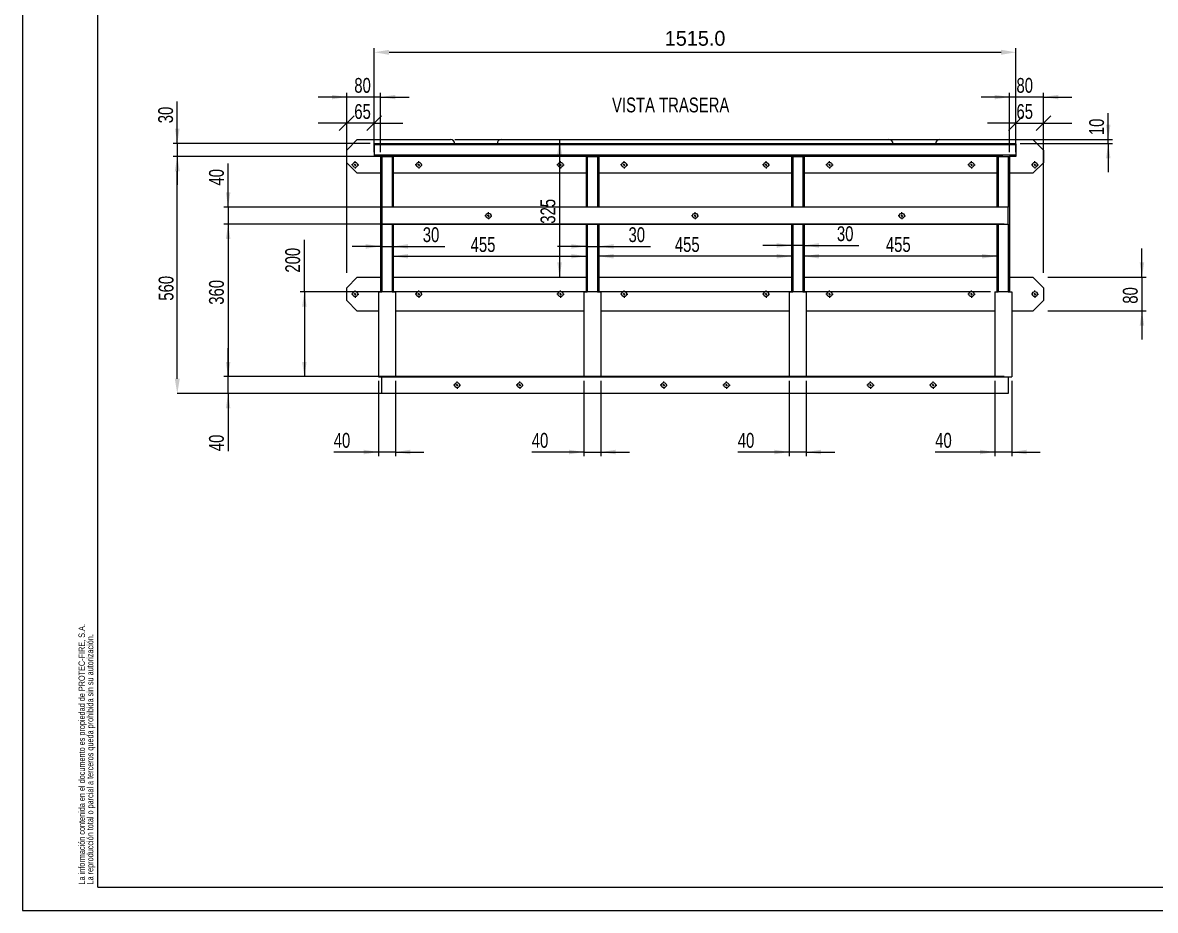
# Model space of a CAD drawing. Extents: x 0 to 5132, y -1284 to 1139.
# Drawn here: x 0 to 267.4, y 0 to 209.5 of the extents above; entities that cross this region are included whole.
import ezdxf

# ---------------------------------------------------------------- set-up
doc = ezdxf.new("R2010")
doc.units = 0
doc.header["$PDSIZE"] = -1
doc.layers.get('0').update_dxf_attribs({"linetype": 'CONTINUOUS'})
doc.layers.get('Defpoints').update_dxf_attribs({"linetype": 'CONTINUOUS'})
doc.layers.add('FORMATO', color=7, linetype='CONTINUOUS')
doc.styles.add('SLDTEXTSTYLE0', font='TXT', dxfattribs={"width": 0.75})
doc.dimstyles.new('ISO-25', dxfattribs={"dimtxt": 2.5, "dimasz": 2.5, "dimexe": 1.25, "dimexo": 0.625, "dimtad": 1, "dimdsep": 46, "dimtxsty": 'Standard', "dimcen": 2.5, "dimadec": 0, "dimazin": 0, "dimtfac": 1, "dimtmove": 0, "dimatfit": 3, "dimfxl": 1, "dimarcsym": 0})
doc.dimstyles.new('SLDDIMSTYLE0', dxfattribs={"dimtxt": 3.5, "dimasz": 3.5, "dimexe": 0, "dimexo": 0.0625, "dimgap": 0.875, "dimtad": 1, "dimdec": 1, "dimlfac": 10, "dimrnd": 1e-09, "dimzin": 12, "dimdsep": 46, "dimtxsty": 'SLDTEXTSTYLE0', "dimsah": 1, "dimcen": 0.09, "dimadec": 0, "dimazin": 0, "dimtfac": 1, "dimtdec": 1, "dimtofl": 0, "dimtmove": 0, "dimatfit": 3, "dimfxl": 1, "dimtolj": 1, "dimtzin": 12, "dimarcsym": 0})
doc.dimstyles.new('SLDDIMSTYLE1', dxfattribs={"dimtxt": 3.5, "dimasz": 3.5, "dimexe": 0, "dimexo": 0.0625, "dimgap": 0.875, "dimtad": 1, "dimdec": 1, "dimlfac": 10, "dimrnd": 1e-09, "dimzin": 12, "dimdsep": 46, "dimtxsty": 'SLDTEXTSTYLE0', "dimsah": 1, "dimcen": 0.09, "dimadec": 0, "dimazin": 0, "dimtfac": 1, "dimtdec": 1, "dimtmove": 0, "dimatfit": 0, "dimfxl": 1, "dimtolj": 1, "dimtzin": 12, "dimarcsym": 0})
doc.dimstyles.new('SLDDIMSTYLE3', dxfattribs={"dimtxt": 3.5, "dimasz": 3.5, "dimexe": 0, "dimexo": 0.0625, "dimgap": 0.875, "dimtad": 1, "dimdec": 1, "dimlfac": 10, "dimrnd": 1e-09, "dimzin": 12, "dimdsep": 46, "dimtxsty": 'SLDTEXTSTYLE0', "dimblk1": 'OBLIQUE', "dimblk2": 'OBLIQUE', "dimsah": 1, "dimcen": 0.09, "dimadec": 0, "dimazin": 0, "dimtfac": 1, "dimtdec": 1, "dimtmove": 0, "dimatfit": 0, "dimldrblk": 'OBLIQUE', "dimfxl": 1, "dimtolj": 1, "dimtzin": 12, "dimarcsym": 0})

# ---------------------------------------------------------------- blocks, each defined once
blk = doc.blocks.new('SW_NOTE_0_4')
at = {"layer": 'FORMATO', "color": 0, "char_height": 1.5, "attachment_point": 1, "rotation": 90, "style": 'SLDTEXTSTYLE0'}
for s, insert in [('La información contenida en el documento es propiedad de PROTEC-FIRE, S.A.', (-1.93, 0)), ('La reproducción total o parcial a terceros queda prohibida sin su autorización.', (0.07, 0))]:
    blk.add_mtext(s, dxfattribs=dict(at, insert=insert))
blk = doc.blocks.new('_D_23')
at = {"layer": 'Defpoints', "color": 0, "transparency": 16777216}
for p in [(36.51, 177.97), (231.51, 177.97), (84.81, 121.97)]:
    blk.add_point(p, dxfattribs=at)
at = {"layer": 'FORMATO', "color": 0, "lineweight": -2, "transparency": 16777216}
for p, q in [((231.44, 177.97), (36.51, 177.97)), ((36.51, 125.47), (36.51, 174.47)), ((84.74, 121.97), (36.51, 121.97))]:
    blk.add_line(p, q, dxfattribs=at)
at = {"layer": 'FORMATO', "color": 0, "transparency": 16777216}
for points in [[(35.92, 174.47), (37.09, 174.47), (36.51, 177.97)], [(35.92, 125.47), (37.09, 125.47), (36.51, 121.97)]]:
    blk.add_solid(points, dxfattribs=at)
at = {"layer": 'FORMATO', "color": 0, "transparency": 16777216, "insert": (33.88, 146.83), "char_height": 3.5, "attachment_point": 5, "rotation": 90, "style": 'SLDTEXTSTYLE0'}
blk.add_mtext('\\A1;560', dxfattribs=at)
blk = doc.blocks.new('_D_24')
at = {"layer": 'FORMATO', "transparency": 16777216}
for p, q in [((48.51, 125.97), (48.51, 132.7)), ((231.71, 125.97), (47.51, 125.97)), ((48.51, 121.97), (48.51, 125.97)), ((231.71, 121.97), (47.51, 121.97)), ((48.51, 121.97), (48.51, 108.38))]:
    blk.add_line(p, q, dxfattribs=at)
for points in [[(48.51, 125.97), (49.05, 129.47), (47.97, 129.47)], [(48.51, 121.97), (47.97, 118.47), (49.05, 118.47)]]:
    blk.add_solid(points, dxfattribs=at)
at = {"layer": 'FORMATO', "transparency": 16777216, "insert": (44, 108.38), "char_height": 3.5, "attachment_point": 1, "rotation": 90, "style": 'SLDTEXTSTYLE0'}
blk.add_mtext('40', dxfattribs=at)
blk = doc.blocks.new('_D_25')
at = {"layer": 'FORMATO', "transparency": 16777216}
for p, q in [((48.51, 165.97), (48.51, 176.25)), ((231.71, 165.97), (47.51, 165.97)), ((48.51, 165.97), (48.51, 161.97)), ((231.71, 161.97), (47.51, 161.97)), ((48.51, 161.97), (48.51, 155.23))]:
    blk.add_line(p, q, dxfattribs=at)
for points in [[(48.51, 165.97), (49.05, 169.47), (47.97, 169.47)], [(48.51, 161.97), (47.97, 158.47), (49.05, 158.47)]]:
    blk.add_solid(points, dxfattribs=at)
at = {"layer": 'FORMATO', "transparency": 16777216, "insert": (44, 171.08), "char_height": 3.5, "attachment_point": 1, "rotation": 90, "style": 'SLDTEXTSTYLE0'}
blk.add_mtext('40', dxfattribs=at)
blk = doc.blocks.new('_D_26')
at = {"layer": 'FORMATO', "transparency": 16777216}
for p, q in [((83.81, 161.97), (47.51, 161.97)), ((48.51, 161.97), (48.51, 125.97)), ((83.81, 125.97), (47.51, 125.97))]:
    blk.add_line(p, q, dxfattribs=at)
for points in [[(48.51, 161.97), (47.97, 158.47), (49.05, 158.47)], [(48.51, 125.97), (49.05, 129.47), (47.97, 129.47)]]:
    blk.add_solid(points, dxfattribs=at)
at = {"layer": 'FORMATO', "transparency": 16777216, "insert": (44, 142.95), "char_height": 3.5, "attachment_point": 1, "rotation": 90, "style": 'SLDTEXTSTYLE0'}
blk.add_mtext('360', dxfattribs=at)
blk = doc.blocks.new('_D_27')
at = {"layer": 'FORMATO', "transparency": 16777216}
for p, q in [((264.27, 149.47), (264.27, 156.2)), ((242.01, 149.47), (265.27, 149.47)), ((264.27, 149.47), (264.27, 141.47)), ((242.01, 141.47), (265.27, 141.47)), ((264.27, 141.47), (264.27, 134.73))]:
    blk.add_line(p, q, dxfattribs=at)
for points in [[(264.27, 149.47), (264.81, 152.97), (263.73, 152.97)], [(264.27, 141.47), (263.73, 137.97), (264.81, 137.97)]]:
    blk.add_solid(points, dxfattribs=at)
at = {"layer": 'FORMATO', "transparency": 16777216, "insert": (259.76, 143.19), "char_height": 3.5, "attachment_point": 1, "rotation": 90, "style": 'SLDTEXTSTYLE0'}
blk.add_mtext('80', dxfattribs=at)
blk = doc.blocks.new('_D_28')
at = {"layer": 'FORMATO', "transparency": 16777216}
for p, q in [((233.01, 178.97), (233.01, 192.97)), ((241.01, 150.47), (241.01, 192.97)), ((233.01, 191.97), (226.28, 191.97)), ((241.01, 191.97), (233.01, 191.97)), ((241.01, 191.97), (247.74, 191.97))]:
    blk.add_line(p, q, dxfattribs=at)
for points in [[(233.01, 191.97), (229.51, 192.5), (229.51, 191.43)], [(241.01, 191.97), (244.51, 191.43), (244.51, 192.5)]]:
    blk.add_solid(points, dxfattribs=at)
at = {"layer": 'FORMATO', "transparency": 16777216, "insert": (234.64, 196.48), "char_height": 3.5, "attachment_point": 1, "style": 'SLDTEXTSTYLE0'}
blk.add_mtext('80', dxfattribs=at)
blk = doc.blocks.new('_D_29')
at = {"layer": 'FORMATO', "transparency": 16777216}
for p, q in [((76.51, 150.47), (76.51, 192.97)), ((84.51, 178.97), (84.51, 192.97)), ((76.51, 191.97), (69.78, 191.97)), ((84.51, 191.97), (76.51, 191.97)), ((84.51, 191.97), (91.24, 191.97))]:
    blk.add_line(p, q, dxfattribs=at)
for points in [[(76.51, 191.97), (73.01, 192.5), (73.01, 191.43)], [(84.51, 191.97), (88.01, 191.43), (88.01, 192.5)]]:
    blk.add_solid(points, dxfattribs=at)
at = {"layer": 'FORMATO', "transparency": 16777216, "insert": (78.3, 196.48), "char_height": 3.5, "attachment_point": 1, "style": 'SLDTEXTSTYLE0'}
blk.add_mtext('80', dxfattribs=at)
blk = doc.blocks.new('_OBLIQUE')
at = {"color": 0, "linetype": 'ByBlock'}
blk.add_line((-0.5, -0.5), (0.5, 0.5), dxfattribs=at)
blk = doc.blocks.new('_D_30')
at = {"layer": 'FORMATO', "transparency": 16777216}
for p, q in [((76.51, 185.8), (69.78, 185.8)), ((76.51, 182.97), (76.51, 186.8)), ((83.01, 185.8), (76.51, 185.8)), ((83.01, 178.97), (83.01, 186.8)), ((83.01, 185.8), (89.74, 185.8))]:
    blk.add_line(p, q, dxfattribs=at)
at = {"layer": 'FORMATO', "transparency": 16777216, "xscale": 3.5, "yscale": 3.5}
blk.add_blockref('_OBLIQUE', (76.51, 185.8, 2.01), dxfattribs=at)
at = {"layer": 'FORMATO', "transparency": 16777216, "xscale": 3.5, "yscale": 3.5, "rotation": 180.0000000000003}
blk.add_blockref('_OBLIQUE', (83.01, 185.8, 2.01), dxfattribs=at)
at = {"layer": 'FORMATO', "transparency": 16777216, "insert": (78.3, 190.31), "char_height": 3.5, "attachment_point": 1, "style": 'SLDTEXTSTYLE0'}
blk.add_mtext('65', dxfattribs=at)
blk = doc.blocks.new('_D_31')
at = {"layer": 'FORMATO', "transparency": 16777216}
for p, q in [((234.51, 185.8), (227.78, 185.8)), ((234.51, 178.97), (234.51, 186.8)), ((234.51, 185.8), (241.01, 185.8)), ((241.01, 182.97), (241.01, 186.8)), ((241.01, 185.8), (247.74, 185.8))]:
    blk.add_line(p, q, dxfattribs=at)
at = {"layer": 'FORMATO', "transparency": 16777216, "xscale": 3.5, "yscale": 3.5}
blk.add_blockref('_OBLIQUE', (234.51, 185.8, 2.01), dxfattribs=at)
at = {"layer": 'FORMATO', "transparency": 16777216, "xscale": 3.5, "yscale": 3.5, "rotation": 180.0000000000004}
blk.add_blockref('_OBLIQUE', (241.01, 185.8, 2.01), dxfattribs=at)
at = {"layer": 'FORMATO', "transparency": 16777216, "insert": (234.64, 190.31), "char_height": 3.5, "attachment_point": 1, "style": 'SLDTEXTSTYLE0'}
blk.add_mtext('65', dxfattribs=at)
blk = doc.blocks.new('_D_32')
at = {"layer": 'FORMATO', "transparency": 16777216}
for p, q in [((256.31, 181.97), (256.31, 188.15)), ((102.01, 181.97), (257.31, 181.97)), ((256.31, 180.97), (256.31, 181.97)), ((235.51, 180.97), (257.31, 180.97)), ((256.31, 180.97), (256.31, 174.23))]:
    blk.add_line(p, q, dxfattribs=at)
for points in [[(256.31, 181.97), (256.85, 185.47), (255.78, 185.47)], [(256.31, 180.97), (255.78, 177.47), (256.85, 177.47)]]:
    blk.add_solid(points, dxfattribs=at)
at = {"layer": 'FORMATO', "transparency": 16777216, "insert": (251.8, 182.98), "char_height": 3.5, "attachment_point": 1, "rotation": 90, "style": 'SLDTEXTSTYLE0'}
blk.add_mtext('10', dxfattribs=at)
blk = doc.blocks.new('_D_33')
at = {"layer": 'FORMATO', "transparency": 16777216}
for p, q in [((102.01, 181.97), (127.77, 181.97)), ((126.77, 181.97), (126.77, 149.47))]:
    blk.add_line(p, q, dxfattribs=at)
for points in [[(126.77, 181.97), (126.23, 178.47), (127.31, 178.47)], [(126.77, 149.47), (127.31, 152.97), (126.23, 152.97)]]:
    blk.add_solid(points, dxfattribs=at)
at = {"layer": 'FORMATO', "transparency": 16777216, "insert": (122.26, 162.07), "char_height": 3.5, "attachment_point": 1, "rotation": 90, "style": 'SLDTEXTSTYLE0'}
blk.add_mtext('325', dxfattribs=at)
blk = doc.blocks.new('_D_34')
at = {"layer": 'FORMATO', "transparency": 16777216}
for p, q in [((36.51, 180.97), (36.51, 190.95)), ((82.01, 180.97), (35.51, 180.97)), ((36.51, 180.97), (36.51, 177.97)), ((82.01, 177.97), (35.51, 177.97)), ((36.51, 177.97), (36.51, 171.23))]:
    blk.add_line(p, q, dxfattribs=at)
for points in [[(36.51, 180.97), (37.05, 184.47), (35.97, 184.47)], [(36.51, 177.97), (35.97, 174.47), (37.05, 174.47)]]:
    blk.add_solid(points, dxfattribs=at)
at = {"layer": 'FORMATO', "transparency": 16777216, "insert": (32, 185.78), "char_height": 3.5, "attachment_point": 1, "rotation": 90, "style": 'SLDTEXTSTYLE0'}
blk.add_mtext('30', dxfattribs=at)
blk = doc.blocks.new('_D_35')
at = {"layer": 'FORMATO', "transparency": 16777216}
blk.add_line((230.01, 154.4), (184.51, 154.4), dxfattribs=at)
for points in [[(184.51, 154.4), (188.01, 153.86), (188.01, 154.93)], [(230.01, 154.4), (226.51, 154.93), (226.51, 153.86)]]:
    blk.add_solid(points, dxfattribs=at)
at = {"layer": 'FORMATO', "transparency": 16777216, "insert": (203.81, 158.91), "char_height": 3.5, "attachment_point": 1, "style": 'SLDTEXTSTYLE0'}
blk.add_mtext('455', dxfattribs=at)
blk = doc.blocks.new('_D_36')
at = {"layer": 'FORMATO', "transparency": 16777216}
blk.add_line((181.51, 154.4), (136.01, 154.4), dxfattribs=at)
for points in [[(136.01, 154.4), (139.51, 153.86), (139.51, 154.93)], [(181.51, 154.4), (178.01, 154.93), (178.01, 153.86)]]:
    blk.add_solid(points, dxfattribs=at)
at = {"layer": 'FORMATO', "transparency": 16777216, "insert": (153.98, 158.91), "char_height": 3.5, "attachment_point": 1, "style": 'SLDTEXTSTYLE0'}
blk.add_mtext('455', dxfattribs=at)
blk = doc.blocks.new('_D_37')
at = {"layer": 'FORMATO', "transparency": 16777216}
blk.add_line((87.51, 154.4), (133.01, 154.4), dxfattribs=at)
for points in [[(87.51, 154.4), (91.01, 153.86), (91.01, 154.93)], [(133.01, 154.4), (129.51, 154.93), (129.51, 153.86)]]:
    blk.add_solid(points, dxfattribs=at)
at = {"layer": 'FORMATO', "transparency": 16777216, "insert": (105.77, 158.91), "char_height": 3.5, "attachment_point": 1, "style": 'SLDTEXTSTYLE0'}
blk.add_mtext('455', dxfattribs=at)
blk = doc.blocks.new('_D_38')
at = {"layer": 'FORMATO', "color": 7, "transparency": 16777216}
for p, q in [((84.51, 156.72), (77.78, 156.72)), ((84.51, 156.72), (87.51, 156.72)), ((87.51, 156.72), (99.64, 156.72))]:
    blk.add_line(p, q, dxfattribs=at)
for points in [[(84.51, 156.72), (81.01, 157.26), (81.01, 156.18)], [(87.51, 156.72), (91.01, 156.18), (91.01, 157.26)]]:
    blk.add_solid(points, dxfattribs=at)
at = {"layer": 'FORMATO', "color": 7, "transparency": 16777216, "insert": (94.47, 161.23), "char_height": 3.5, "attachment_point": 1, "style": 'SLDTEXTSTYLE0'}
blk.add_mtext('30', dxfattribs=at)
blk = doc.blocks.new('_D_39')
at = {"layer": 'FORMATO', "color": 7, "transparency": 16777216}
for p, q in [((133.01, 156.72), (126.28, 156.72)), ((133.01, 156.72), (136.01, 156.72)), ((136.01, 156.72), (148.22, 156.72))]:
    blk.add_line(p, q, dxfattribs=at)
for points in [[(133.01, 156.72), (129.51, 157.26), (129.51, 156.18)], [(136.01, 156.72), (139.51, 156.18), (139.51, 157.26)]]:
    blk.add_solid(points, dxfattribs=at)
at = {"layer": 'FORMATO', "color": 7, "transparency": 16777216, "insert": (143.05, 161.23), "char_height": 3.5, "attachment_point": 1, "style": 'SLDTEXTSTYLE0'}
blk.add_mtext('30', dxfattribs=at)
blk = doc.blocks.new('_D_40')
at = {"layer": 'FORMATO', "color": 7, "transparency": 16777216}
for p, q in [((181.51, 156.95), (174.78, 156.95)), ((184.51, 156.95), (181.51, 156.95)), ((184.51, 156.95), (197.43, 156.95))]:
    blk.add_line(p, q, dxfattribs=at)
for points in [[(181.51, 156.95), (178.01, 157.49), (178.01, 156.41)], [(184.51, 156.95), (188.01, 156.41), (188.01, 157.49)]]:
    blk.add_solid(points, dxfattribs=at)
at = {"layer": 'FORMATO', "color": 7, "transparency": 16777216, "insert": (192.25, 161.46), "char_height": 3.5, "attachment_point": 1, "style": 'SLDTEXTSTYLE0'}
blk.add_mtext('30', dxfattribs=at)
blk = doc.blocks.new('_D_41')
at = {"layer": 'FORMATO', "color": 7, "transparency": 16777216}
for p, q in [((66.51, 145.97), (66.51, 158.27)), ((228.51, 145.97), (65.51, 145.97)), ((66.51, 145.97), (66.51, 125.97)), ((83.01, 125.97), (65.51, 125.97))]:
    blk.add_line(p, q, dxfattribs=at)
for points in [[(66.51, 145.97), (65.97, 142.47), (67.05, 142.47)], [(66.51, 125.97), (67.05, 129.47), (65.97, 129.47)]]:
    blk.add_solid(points, dxfattribs=at)
at = {"layer": 'FORMATO', "color": 7, "transparency": 16777216, "insert": (62, 150.52), "char_height": 3.5, "attachment_point": 1, "rotation": 90, "style": 'SLDTEXTSTYLE0'}
blk.add_mtext('200', dxfattribs=at)
blk = doc.blocks.new('_D_42')
at = {"layer": 'FORMATO', "color": 7, "transparency": 16777216}
for p, q in [((84.01, 124.97), (84.01, 107.18)), ((88.01, 124.97), (88.01, 107.18)), ((84.01, 108.18), (73.44, 108.18)), ((88.01, 108.18), (84.01, 108.18)), ((88.01, 108.18), (94.74, 108.18))]:
    blk.add_line(p, q, dxfattribs=at)
for points in [[(84.01, 108.18), (80.51, 108.72), (80.51, 107.64)], [(88.01, 108.18), (91.51, 107.64), (91.51, 108.72)]]:
    blk.add_solid(points, dxfattribs=at)
at = {"layer": 'FORMATO', "color": 7, "transparency": 16777216, "insert": (73.44, 112.69), "char_height": 3.5, "attachment_point": 1, "style": 'SLDTEXTSTYLE0'}
blk.add_mtext('40', dxfattribs=at)
blk = doc.blocks.new('_D_43')
at = {"layer": 'FORMATO', "color": 7, "transparency": 16777216}
for p, q in [((132.51, 124.97), (132.51, 107.18)), ((136.51, 124.97), (136.51, 107.18)), ((132.51, 108.18), (120.2, 108.18)), ((132.51, 108.18), (136.51, 108.18)), ((136.51, 108.18), (143.24, 108.18))]:
    blk.add_line(p, q, dxfattribs=at)
for points in [[(132.51, 108.18), (129.01, 108.72), (129.01, 107.64)], [(136.51, 108.18), (140.01, 107.64), (140.01, 108.72)]]:
    blk.add_solid(points, dxfattribs=at)
at = {"layer": 'FORMATO', "color": 7, "transparency": 16777216, "insert": (120.2, 112.69), "char_height": 3.5, "attachment_point": 1, "style": 'SLDTEXTSTYLE0'}
blk.add_mtext('40', dxfattribs=at)
blk = doc.blocks.new('_D_44')
at = {"layer": 'FORMATO', "color": 7, "transparency": 16777216}
for p, q in [((181.01, 124.97), (181.01, 107.18)), ((185.01, 124.97), (185.01, 107.18)), ((181.01, 108.18), (168.84, 108.18)), ((185.01, 108.18), (181.01, 108.18)), ((185.01, 108.18), (191.74, 108.18))]:
    blk.add_line(p, q, dxfattribs=at)
for points in [[(181.01, 108.18), (177.51, 108.72), (177.51, 107.64)], [(185.01, 108.18), (188.51, 107.64), (188.51, 108.72)]]:
    blk.add_solid(points, dxfattribs=at)
at = {"layer": 'FORMATO', "color": 7, "transparency": 16777216, "insert": (168.84, 112.69), "char_height": 3.5, "attachment_point": 1, "style": 'SLDTEXTSTYLE0'}
blk.add_mtext('40', dxfattribs=at)
blk = doc.blocks.new('_D_45')
at = {"layer": 'FORMATO', "color": 7, "transparency": 16777216}
for p, q in [((229.51, 124.97), (229.51, 107.18)), ((233.51, 124.97), (233.51, 107.18)), ((229.51, 108.18), (215.46, 108.18)), ((233.51, 108.18), (229.51, 108.18)), ((233.51, 108.18), (240.24, 108.18))]:
    blk.add_line(p, q, dxfattribs=at)
for points in [[(229.51, 108.18), (226.01, 108.72), (226.01, 107.64)], [(233.51, 108.18), (237.01, 107.64), (237.01, 108.72)]]:
    blk.add_solid(points, dxfattribs=at)
at = {"layer": 'FORMATO', "color": 7, "transparency": 16777216, "insert": (215.46, 112.69), "char_height": 3.5, "attachment_point": 1, "style": 'SLDTEXTSTYLE0'}
blk.add_mtext('40', dxfattribs=at)
blk = doc.blocks.new('SW_CENTERMARKSYMBOL_25')
at = {"layer": 'FORMATO', "color": 0}
for p, q in [((-0.5, 0), (-0.85, 0)), ((0, 0), (-0.25, 0)), ((0, 0.5), (0, 0.85)), ((0, 0), (0, 0.25)), ((0, 0), (0, -0.25)), ((0, 0), (0.25, 0)), ((0.5, 0), (0.85, 0)), ((0, -0.5), (0, -0.85))]:
    blk.add_line(p, q, dxfattribs=at)
blk = doc.blocks.new('SW_CENTERMARKSYMBOL_26')
at = {"layer": 'FORMATO', "color": 0}
for p, q in [((-0.5, 0), (-0.85, 0)), ((0, 0), (-0.25, 0)), ((0, 0.5), (0, 0.85)), ((0, 0), (0, 0.25)), ((0, 0), (0, -0.25)), ((0, 0), (0.25, 0)), ((0.5, 0), (0.85, 0)), ((0, -0.5), (0, -0.85))]:
    blk.add_line(p, q, dxfattribs=at)
blk = doc.blocks.new('SW_CENTERMARKSYMBOL_27')
at = {"layer": 'FORMATO', "color": 0}
for p, q in [((-0.5, 0), (-0.85, 0)), ((0, 0), (-0.25, 0)), ((0, 0.5), (0, 0.85)), ((0, 0), (0, 0.25)), ((0, 0), (0, -0.25)), ((0, 0), (0.25, 0)), ((0.5, 0), (0.85, 0)), ((0, -0.5), (0, -0.85))]:
    blk.add_line(p, q, dxfattribs=at)
blk = doc.blocks.new('SW_CENTERMARKSYMBOL_28')
at = {"layer": 'FORMATO', "color": 0}
for p, q in [((-0.5, 0), (-0.85, 0)), ((0, 0), (-0.25, 0)), ((0, 0.5), (0, 0.85)), ((0, 0), (0, 0.25)), ((0, 0), (0, -0.25)), ((0, 0), (0.25, 0)), ((0.5, 0), (0.85, 0)), ((0, -0.5), (0, -0.85))]:
    blk.add_line(p, q, dxfattribs=at)
blk = doc.blocks.new('SW_CENTERMARKSYMBOL_29')
at = {"layer": 'FORMATO', "color": 0}
for p, q in [((-0.5, 0), (-0.85, 0)), ((0, 0), (-0.25, 0)), ((0, 0.5), (0, 0.85)), ((0, 0), (0, 0.25)), ((0, 0), (0, -0.25)), ((0, 0), (0.25, 0)), ((0.5, 0), (0.85, 0)), ((0, -0.5), (0, -0.85))]:
    blk.add_line(p, q, dxfattribs=at)
blk = doc.blocks.new('SW_CENTERMARKSYMBOL_30')
at = {"layer": 'FORMATO', "color": 0}
for p, q in [((-0.5, 0), (-0.85, 0)), ((0, 0), (-0.25, 0)), ((0, 0.5), (0, 0.85)), ((0, 0), (0, 0.25)), ((0, 0), (0, -0.25)), ((0, 0), (0.25, 0)), ((0.5, 0), (0.85, 0)), ((0, -0.5), (0, -0.85))]:
    blk.add_line(p, q, dxfattribs=at)
blk = doc.blocks.new('SW_CENTERMARKSYMBOL_31')
at = {"layer": 'FORMATO', "color": 0}
for p, q in [((-0.5, 0), (-0.85, 0)), ((0, 0), (-0.25, 0)), ((0, 0.5), (0, 0.85)), ((0, 0), (0, 0.25)), ((0, 0), (0, -0.25)), ((0, 0), (0.25, 0)), ((0.5, 0), (0.85, 0)), ((0, -0.5), (0, -0.85))]:
    blk.add_line(p, q, dxfattribs=at)
blk = doc.blocks.new('SW_CENTERMARKSYMBOL_32')
at = {"layer": 'FORMATO', "color": 0}
for p, q in [((-0.5, 0), (-0.85, 0)), ((0, 0), (-0.25, 0)), ((0, 0.5), (0, 0.85)), ((0, 0), (0, 0.25)), ((0, 0), (0, -0.25)), ((0, 0), (0.25, 0)), ((0.5, 0), (0.85, 0)), ((0, -0.5), (0, -0.85))]:
    blk.add_line(p, q, dxfattribs=at)
blk = doc.blocks.new('SW_CENTERMARKSYMBOL_33')
at = {"layer": 'FORMATO', "color": 0}
for p, q in [((-0.5, 0), (-0.85, 0)), ((0, 0), (-0.25, 0)), ((0, 0.5), (0, 0.85)), ((0, 0), (0, 0.25)), ((0, 0), (0, -0.25)), ((0, 0), (0.25, 0)), ((0.5, 0), (0.85, 0)), ((0, -0.5), (0, -0.85))]:
    blk.add_line(p, q, dxfattribs=at)
blk = doc.blocks.new('SW_CENTERMARKSYMBOL_34')
at = {"layer": 'FORMATO', "color": 0}
for p, q in [((-0.5, 0), (-0.85, 0)), ((0, 0), (-0.25, 0)), ((0, 0.5), (0, 0.85)), ((0, 0), (0, 0.25)), ((0, 0), (0, -0.25)), ((0, 0), (0.25, 0)), ((0.5, 0), (0.85, 0)), ((0, -0.5), (0, -0.85))]:
    blk.add_line(p, q, dxfattribs=at)
blk = doc.blocks.new('SW_CENTERMARKSYMBOL_35')
at = {"layer": 'FORMATO', "color": 0}
for p, q in [((-0.5, 0), (-0.85, 0)), ((0, 0), (-0.25, 0)), ((0, 0.5), (0, 0.85)), ((0, 0), (0, 0.25)), ((0, 0), (0, -0.25)), ((0, 0), (0.25, 0)), ((0.5, 0), (0.85, 0)), ((0, -0.5), (0, -0.85))]:
    blk.add_line(p, q, dxfattribs=at)
blk = doc.blocks.new('SW_CENTERMARKSYMBOL_36')
at = {"layer": 'FORMATO', "color": 0}
for p, q in [((-0.5, 0), (-0.85, 0)), ((0, 0), (-0.25, 0)), ((0, 0.5), (0, 0.85)), ((0, 0), (0, 0.25)), ((0, 0), (0, -0.25)), ((0, 0), (0.25, 0)), ((0.5, 0), (0.85, 0)), ((0, -0.5), (0, -0.85))]:
    blk.add_line(p, q, dxfattribs=at)
blk = doc.blocks.new('SW_CENTERMARKSYMBOL_37')
at = {"layer": 'FORMATO', "color": 0}
for p, q in [((-0.5, 0), (-0.85, 0)), ((0, 0), (-0.25, 0)), ((0, 0.5), (0, 0.85)), ((0, 0), (0, 0.25)), ((0, 0), (0, -0.25)), ((0, 0), (0.25, 0)), ((0.5, 0), (0.85, 0)), ((0, -0.5), (0, -0.85))]:
    blk.add_line(p, q, dxfattribs=at)
blk = doc.blocks.new('SW_CENTERMARKSYMBOL_38')
at = {"layer": 'FORMATO', "color": 0}
for p, q in [((-0.5, 0), (-0.85, 0)), ((0, 0), (-0.25, 0)), ((0, 0.5), (0, 0.85)), ((0, 0), (0, 0.25)), ((0, 0), (0, -0.25)), ((0, 0), (0.25, 0)), ((0.5, 0), (0.85, 0)), ((0, -0.5), (0, -0.85))]:
    blk.add_line(p, q, dxfattribs=at)
blk = doc.blocks.new('SW_CENTERMARKSYMBOL_39')
at = {"layer": 'FORMATO', "color": 0}
for p, q in [((-0.5, 0), (-0.85, 0)), ((0, 0), (-0.25, 0)), ((0, 0.5), (0, 0.85)), ((0, 0), (0, 0.25)), ((0, 0), (0, -0.25)), ((0, 0), (0.25, 0)), ((0.5, 0), (0.85, 0)), ((0, -0.5), (0, -0.85))]:
    blk.add_line(p, q, dxfattribs=at)
blk = doc.blocks.new('SW_CENTERMARKSYMBOL_40')
at = {"layer": 'FORMATO', "color": 0}
for p, q in [((-0.5, 0), (-0.85, 0)), ((0, 0), (-0.25, 0)), ((0, 0.5), (0, 0.85)), ((0, 0), (0, 0.25)), ((0, 0), (0, -0.25)), ((0, 0), (0.25, 0)), ((0.5, 0), (0.85, 0)), ((0, -0.5), (0, -0.85))]:
    blk.add_line(p, q, dxfattribs=at)
blk = doc.blocks.new('SW_CENTERMARKSYMBOL_41')
at = {"layer": 'FORMATO', "color": 0}
for p, q in [((-0.5, 0), (-0.85, 0)), ((0, 0), (-0.25, 0)), ((0, 0.5), (0, 0.85)), ((0, 0), (0, 0.25)), ((0, 0), (0, -0.25)), ((0, 0), (0.25, 0)), ((0.5, 0), (0.85, 0)), ((0, -0.5), (0, -0.85))]:
    blk.add_line(p, q, dxfattribs=at)
blk = doc.blocks.new('SW_CENTERMARKSYMBOL_42')
at = {"layer": 'FORMATO', "color": 0}
for p, q in [((-0.5, 0), (-0.85, 0)), ((0, 0), (-0.25, 0)), ((0, 0.5), (0, 0.85)), ((0, 0), (0, 0.25)), ((0, 0), (0, -0.25)), ((0, 0), (0.25, 0)), ((0.5, 0), (0.85, 0)), ((0, -0.5), (0, -0.85))]:
    blk.add_line(p, q, dxfattribs=at)
blk = doc.blocks.new('SW_CENTERMARKSYMBOL_43')
at = {"layer": 'FORMATO', "color": 0}
for p, q in [((-0.5, 0), (-0.85, 0)), ((0, 0), (-0.25, 0)), ((0, 0.5), (0, 0.85)), ((0, 0), (0, 0.25)), ((0, 0), (0, -0.25)), ((0, 0), (0.25, 0)), ((0.5, 0), (0.85, 0)), ((0, -0.5), (0, -0.85))]:
    blk.add_line(p, q, dxfattribs=at)
blk = doc.blocks.new('SW_CENTERMARKSYMBOL_44')
at = {"layer": 'FORMATO', "color": 0}
for p, q in [((-0.5, 0), (-0.85, 0)), ((0, 0), (-0.25, 0)), ((0, 0.5), (0, 0.85)), ((0, 0), (0, 0.25)), ((0, 0), (0, -0.25)), ((0, 0), (0.25, 0)), ((0.5, 0), (0.85, 0)), ((0, -0.5), (0, -0.85))]:
    blk.add_line(p, q, dxfattribs=at)
blk = doc.blocks.new('SW_CENTERMARKSYMBOL_45')
at = {"layer": 'FORMATO', "color": 0}
for p, q in [((-0.5, 0), (-0.85, 0)), ((0, 0), (-0.25, 0)), ((0, 0.5), (0, 0.85)), ((0, 0), (0, 0.25)), ((0, 0), (0, -0.25)), ((0, 0), (0.25, 0)), ((0.5, 0), (0.85, 0)), ((0, -0.5), (0, -0.85))]:
    blk.add_line(p, q, dxfattribs=at)
blk = doc.blocks.new('SW_CENTERMARKSYMBOL_46')
at = {"layer": 'FORMATO', "color": 0}
for p, q in [((-0.5, 0), (-0.85, 0)), ((0, 0), (-0.25, 0)), ((0, 0.5), (0, 0.85)), ((0, 0), (0, 0.25)), ((0, 0), (0, -0.25)), ((0, 0), (0.25, 0)), ((0.5, 0), (0.85, 0)), ((0, -0.5), (0, -0.85))]:
    blk.add_line(p, q, dxfattribs=at)
blk = doc.blocks.new('SW_CENTERMARKSYMBOL_47')
at = {"layer": 'FORMATO', "color": 0}
for p, q in [((-0.5, 0), (-0.85, 0)), ((0, 0), (-0.25, 0)), ((0, 0.5), (0, 0.85)), ((0, 0), (0, 0.25)), ((0, 0), (0, -0.25)), ((0, 0), (0.25, 0)), ((0.5, 0), (0.85, 0)), ((0, -0.5), (0, -0.85))]:
    blk.add_line(p, q, dxfattribs=at)
blk = doc.blocks.new('SW_CENTERMARKSYMBOL_48')
at = {"layer": 'FORMATO', "color": 0}
for p, q in [((-0.5, 0), (-0.85, 0)), ((0, 0), (-0.25, 0)), ((0, 0.5), (0, 0.85)), ((0, 0), (0, 0.25)), ((0, 0), (0, -0.25)), ((0, 0), (0.25, 0)), ((0.5, 0), (0.85, 0)), ((0, -0.5), (0, -0.85))]:
    blk.add_line(p, q, dxfattribs=at)
blk = doc.blocks.new('SW_CENTERMARKSYMBOL_49')
at = {"layer": 'FORMATO', "color": 0}
for p, q in [((-0.5, 0), (-0.85, 0)), ((0, 0), (-0.25, 0)), ((0, 0.5), (0, 0.85)), ((0, 0), (0, 0.25)), ((0, 0), (0, -0.25)), ((0, 0), (0.25, 0)), ((0.5, 0), (0.85, 0)), ((0, -0.5), (0, -0.85))]:
    blk.add_line(p, q, dxfattribs=at)
blk = doc.blocks.new('*D172')
at = {"color": 0, "lineweight": -2, "transparency": 16777216}
for p, q in [((83.01, 178.97), (83.01, 203.54)), ((234.51, 178.97), (234.51, 203.54)), ((86.51, 202.54), (231.01, 202.54))]:
    blk.add_line(p, q, dxfattribs=at)
at = {"color": 0, "transparency": 16777216}
for points in [[(86.51, 203.12), (86.51, 201.95), (83.01, 202.54)], [(231.01, 203.12), (231.01, 201.95), (234.51, 202.54)]]:
    blk.add_solid(points, dxfattribs=at)
at = {"layer": 'Defpoints', "color": 0, "transparency": 16777216}
for p in [(234.51, 202.54), (83.01, 177.97), (234.51, 177.97)]:
    blk.add_point(p, dxfattribs=at)
at = {"color": 0, "transparency": 16777216, "insert": (158.76, 205.81), "char_height": 3.5, "attachment_point": 5}
blk.add_mtext('1515.0', dxfattribs=at)

msp = doc.modelspace()

# ---------------------------------------------------------------- linework, layer by layer
at = {"color": 7, "linetype": 'Continuous'}
for p, q in [((0, 420), (0, 0)), ((79.007, 181.965), (76.507, 179.465)), ((79.007, 181.965), (101.007, 181.965)), ((113.007, 181.965), (204.507, 181.965)), ((216.507, 181.965), (238.507, 181.965)), ((241.007, 179.465), (238.507, 181.965)), ((76.507, 176.465), (76.507, 179.465)), ((234.507, 180.965), (83.007, 180.965)), ((83.007, 180.965), (83.007, 180.665)), ((234.507, 180.665), (83.007, 180.665)), ((83.007, 180.665), (83.007, 178.265)), ((234.507, 180.965), (234.507, 180.665)), ((234.507, 180.665), (234.507, 178.265)), ((241.007, 179.465), (241.007, 176.465)), ((234.507, 178.265), (83.007, 178.265)), ((83.007, 178.265), (83.007, 177.965)), ((84.507, 177.965), (83.007, 177.965)), ((84.507, 177.965), (84.807, 177.965)), ((84.507, 177.965), (84.507, 145.965)), ((84.807, 177.965), (87.207, 177.965)), ((87.207, 177.965), (87.507, 177.965)), ((133.007, 177.965), (87.507, 177.965)), ((87.507, 177.965), (87.507, 165.965)), ((133.007, 177.965), (133.307, 177.965)), ((133.007, 177.965), (133.007, 165.965)), ((133.307, 177.965), (135.707, 177.965)), ((135.707, 177.965), (136.007, 177.965)), ((181.507, 177.965), (136.007, 177.965)), ((136.007, 177.965), (136.007, 165.965)), ((181.507, 177.965), (181.807, 177.965)), ((181.507, 177.965), (181.507, 165.965)), ((181.807, 177.965), (184.207, 177.965)), ((184.207, 177.965), (184.507, 177.965)), ((230.007, 177.965), (184.507, 177.965)), ((184.507, 177.965), (184.507, 165.965)), ((230.007, 177.965), (230.307, 177.965)), ((230.007, 177.965), (230.007, 165.965)), ((230.307, 177.965), (232.707, 177.965)), ((232.707, 177.965), (233.007, 177.965)), ((234.507, 177.965), (233.007, 177.965)), ((233.007, 177.965), (233.007, 145.965)), ((234.507, 178.265), (234.507, 177.965)), ((76.507, 176.465), (79.007, 173.965)), ((84.507, 173.965), (79.007, 173.965)), ((133.007, 173.965), (87.507, 173.965)), ((181.507, 173.965), (136.007, 173.965)), ((230.007, 173.965), (184.507, 173.965)), ((238.507, 173.965), (233.007, 173.965)), ((238.507, 173.965), (241.007, 176.465)), ((84.807, 165.965), (84.807, 161.965)), ((232.707, 165.965), (84.807, 165.965)), ((232.707, 161.965), (232.707, 165.965)), ((84.807, 161.965), (232.707, 161.965)), ((87.507, 161.965), (87.507, 145.965)), ((133.007, 161.965), (133.007, 145.965)), ((136.007, 161.965), (136.007, 145.965)), ((181.507, 161.965), (181.507, 145.965)), ((184.507, 161.965), (184.507, 145.965)), ((230.007, 161.965), (230.007, 145.965)), ((79.007, 149.465), (76.507, 146.965)), ((79.007, 149.465), (84.507, 149.465)), ((87.507, 149.465), (133.007, 149.465)), ((136.007, 149.465), (181.507, 149.465)), ((184.507, 149.465), (230.007, 149.465)), ((233.007, 149.465), (238.507, 149.465)), ((241.007, 146.965), (238.507, 149.465)), ((76.507, 143.965), (76.507, 146.965)), ((84.007, 145.965), (84.507, 145.965)), ((84.007, 145.965), (84.007, 125.965)), ((84.507, 145.965), (84.807, 145.965)), ((87.207, 145.965), (84.807, 145.965)), ((87.207, 145.965), (87.507, 145.965)), ((87.507, 145.965), (88.007, 145.965)), ((88.007, 145.965), (88.007, 125.965)), ((132.507, 145.965), (132.507, 125.965)), ((132.507, 145.965), (133.007, 145.965)), ((133.007, 145.965), (133.307, 145.965)), ((135.707, 145.965), (133.307, 145.965)), ((135.707, 145.965), (136.007, 145.965)), ((136.007, 145.965), (136.507, 145.965)), ((136.507, 145.965), (136.507, 125.965)), ((181.007, 145.965), (181.007, 125.965)), ((181.007, 145.965), (181.507, 145.965)), ((181.507, 145.965), (181.807, 145.965)), ((184.207, 145.965), (181.807, 145.965)), ((184.207, 145.965), (184.507, 145.965)), ((184.507, 145.965), (185.007, 145.965)), ((185.007, 145.965), (185.007, 125.965)), ((229.507, 145.965), (230.007, 145.965)), ((229.507, 145.965), (229.507, 125.965)), ((230.007, 145.965), (230.307, 145.965)), ((232.707, 145.965), (230.307, 145.965)), ((232.707, 145.965), (233.007, 145.965)), ((233.007, 145.965), (233.507, 145.965)), ((233.507, 145.965), (233.507, 125.965)), ((241.007, 146.965), (241.007, 143.965)), ((76.507, 143.965), (79.007, 141.465)), ((238.507, 141.465), (241.007, 143.965)), ((84.007, 141.465), (79.007, 141.465)), ((132.507, 141.465), (88.007, 141.465)), ((181.007, 141.465), (136.507, 141.465)), ((229.507, 141.465), (185.007, 141.465)), ((238.507, 141.465), (233.507, 141.465)), ((84.007, 125.965), (88.007, 125.965)), ((84.807, 121.965), (84.807, 125.965)), ((88.007, 125.965), (132.507, 125.965)), ((132.507, 125.965), (136.507, 125.965)), ((136.507, 125.965), (181.007, 125.965)), ((181.007, 125.965), (185.007, 125.965)), ((185.007, 125.965), (229.507, 125.965)), ((229.507, 125.965), (233.507, 125.965)), ((232.707, 125.965), (232.707, 121.965)), ((232.707, 121.965), (84.807, 121.965)), ((0, 0), (594, 0))]:
    msp.add_line(p, q, dxfattribs=at)
at = {"color": 8, "linetype": 'Continuous'}
for p, q in [((84.807, 177.965), (84.807, 165.965)), ((87.207, 177.965), (87.207, 165.965)), ((133.307, 177.965), (133.307, 165.965)), ((135.707, 177.965), (135.707, 165.965)), ((181.807, 177.965), (181.807, 165.965)), ((184.207, 177.965), (184.207, 165.965)), ((230.307, 177.965), (230.307, 165.965)), ((232.707, 177.965), (232.707, 165.965)), ((84.807, 161.965), (84.807, 145.965)), ((87.207, 161.965), (87.207, 145.965)), ((133.307, 161.965), (133.307, 145.965)), ((135.707, 161.965), (135.707, 145.965)), ((181.807, 161.965), (181.807, 145.965)), ((184.207, 161.965), (184.207, 145.965)), ((230.307, 161.965), (230.307, 145.965)), ((232.707, 161.965), (232.707, 145.965))]:
    msp.add_line(p, q, dxfattribs=at)
at = {"color": 7, "linetype": 'Continuous'}
for centre in [(78.507, 175.965), (93.507, 175.965), (127.007, 175.965), (142.007, 175.965), (175.507, 175.965), (190.507, 175.965), (224.007, 175.965), (239.007, 175.965), (109.957, 163.965), (158.757, 163.965), (207.557, 163.965), (78.507, 145.465), (93.507, 145.465), (127.007, 145.465), (142.007, 145.465), (175.507, 145.465), (190.507, 145.465), (224.007, 145.465), (239.007, 145.465), (102.557, 123.965), (117.357, 123.965), (151.357, 123.965), (166.157, 123.965), (200.157, 123.965), (214.957, 123.965)]:
    msp.add_circle(centre, 0.6, dxfattribs=at)
for centre, start, end in [((101.007, 180.965), 0, 90), ((113.007, 180.965), 90, 180), ((204.507, 180.965), 0, 90), ((216.507, 180.965), 90, 180)]:
    msp.add_arc(centre, 1, start, end, dxfattribs=at)
at = {"layer": 'FORMATO', "color": 7}
for q in [(17.784, 416.047), (587.968, 5.5)]:
    msp.add_line((17.784, 5.5), q, dxfattribs=at)

# ---------------------------------------------------------------- block references
at = {"layer": 'FORMATO'}
for name, p in [('SW_CENTERMARKSYMBOL_48', (78.507, 175.965)), ('SW_CENTERMARKSYMBOL_42', (93.507, 175.965)), ('SW_CENTERMARKSYMBOL_43', (127.007, 175.965)), ('SW_CENTERMARKSYMBOL_44', (142.007, 175.965)), ('SW_CENTERMARKSYMBOL_45', (175.507, 175.965)), ('SW_CENTERMARKSYMBOL_46', (190.507, 175.965)), ('SW_CENTERMARKSYMBOL_47', (224.007, 175.965)), ('SW_CENTERMARKSYMBOL_49', (239.007, 175.965)), ('SW_CENTERMARKSYMBOL_41', (109.957, 163.965)), ('SW_CENTERMARKSYMBOL_40', (158.757, 163.965)), ('SW_CENTERMARKSYMBOL_39', (207.557, 163.965)), ('SW_CENTERMARKSYMBOL_37', (78.507, 145.465)), ('SW_CENTERMARKSYMBOL_31', (93.507, 145.465)), ('SW_CENTERMARKSYMBOL_32', (127.007, 145.465)), ('SW_CENTERMARKSYMBOL_33', (142.007, 145.465)), ('SW_CENTERMARKSYMBOL_34', (175.507, 145.465)), ('SW_CENTERMARKSYMBOL_35', (190.507, 145.465)), ('SW_CENTERMARKSYMBOL_36', (224.007, 145.465)), ('SW_CENTERMARKSYMBOL_38', (239.007, 145.465)), ('SW_CENTERMARKSYMBOL_30', (102.557, 123.965)), ('SW_CENTERMARKSYMBOL_29', (117.357, 123.965)), ('SW_CENTERMARKSYMBOL_28', (151.357, 123.965)), ('SW_CENTERMARKSYMBOL_27', (166.157, 123.965)), ('SW_CENTERMARKSYMBOL_26', (200.157, 123.965)), ('SW_CENTERMARKSYMBOL_25', (214.957, 123.965)), ('SW_NOTE_0_4', (15.121, 6.111))]:
    msp.add_blockref(name, p, dxfattribs=at)

# ---------------------------------------------------------------- texts
at = {"layer": 'FORMATO', "insert": (139.15, 191.855), "char_height": 3.5, "attachment_point": 1, "style": 'SLDTEXTSTYLE0'}
msp.add_mtext('VISTA TRASERA', dxfattribs=at)

# ---------------------------------------------------------------- dimensions: what is measured, and where the dimension line sits
dim = msp.add_linear_dim(base=(234.507, 202.537), p1=(83.007, 177.965), p2=(234.507, 177.965), dimstyle='ISO-25', override={"dimtxt": 3.5, "dimasz": 3.5, "dimexe": 1, "dimexo": 1, "dimgap": 1.524, "dimtih": 1, "dimtoh": 1, "dimdec": 1, "dimlfac": 10, "dimzin": 0, "dimtdec": 1, "dimtzin": 0})
dim.commit()
dim.dimension.update_dxf_attribs({"geometry": '*D172', "text_midpoint": (158.757, 205.811)})
at = {"layer": 'FORMATO'}
for base, p1, p2, dimstyle, picture, middle in [((76.507, 191.965), (84.507, 177.965), (76.507, 149.465), 'SLDDIMSTYLE1', '_D_29', (80.884, 191.965)), ((233.007, 191.965), (241.007, 149.465), (233.007, 177.965), 'SLDDIMSTYLE1', '_D_28', (237.227, 191.965)), ((76.507, 185.795), (83.007, 177.965), (76.507, 181.965), 'SLDDIMSTYLE3', '_D_30', (80.884, 185.795)), ((241.007, 185.795), (234.507, 177.965), (241.007, 181.965), 'SLDDIMSTYLE3', '_D_31', (237.227, 185.795)), ((133.007, 154.395), (87.507, 145.965), (133.007, 145.965), 'SLDDIMSTYLE0', '_D_37', (109.645, 154.395)), ((136.007, 154.395), (181.507, 145.965), (136.007, 145.965), 'SLDDIMSTYLE0', '_D_36', (157.864, 154.395)), ((184.507, 154.395), (230.007, 145.965), (184.507, 145.965), 'SLDDIMSTYLE0', '_D_35', (207.691, 154.395))]:
    dim = msp.add_linear_dim(base=base, p1=p1, p2=p2, dimstyle=dimstyle, dxfattribs=at)
    dim.commit()
    dim.dimension.update_dxf_attribs({"geometry": picture, "text_midpoint": middle, "dimtype": 160})
for base, p1, p2, dimstyle, picture, middle in [((36.507, 177.965), (83.007, 180.965), (83.007, 177.965), 'SLDDIMSTYLE1', '_D_34', (36.507, 188.369)), ((256.314, 181.965), (234.507, 180.965), (101.007, 181.965), 'SLDDIMSTYLE1', '_D_32', (256.314, 185.563)), ((126.773, 149.465), (101.007, 181.965), (79.007, 149.465), 'SLDDIMSTYLE0', '_D_33', (126.773, 165.952)), ((36.507, 177.965), (84.807, 121.965), (231.507, 177.965), 'SLDDIMSTYLE0', '_D_23', (36.507, 146.829)), ((48.507, 161.965), (232.707, 165.965), (232.707, 161.965), 'SLDDIMSTYLE1', '_D_25', (48.507, 173.668)), ((48.507, 125.965), (84.807, 161.965), (84.807, 125.965), 'SLDDIMSTYLE0', '_D_26', (48.507, 146.829)), ((264.273, 141.465), (241.007, 149.465), (241.007, 141.465), 'SLDDIMSTYLE1', '_D_27', (264.273, 145.778)), ((48.507, 125.965), (232.707, 121.965), (232.707, 125.965), 'SLDDIMSTYLE1', '_D_24', (48.507, 110.965))]:
    dim = msp.add_linear_dim(base=base, p1=p1, p2=p2, angle=90, dimstyle=dimstyle, dxfattribs=at)
    dim.commit()
    dim.dimension.update_dxf_attribs({"geometry": picture, "text_midpoint": middle, "dimtype": 160})
at = {"layer": 'FORMATO', "color": 7}
for base, p1, p2, picture, middle in [((87.507, 156.718), (84.507, 145.965), (87.507, 145.965), '_D_38', (97.053, 156.718)), ((136.007, 156.718), (133.007, 145.965), (136.007, 145.965), '_D_39', (145.632, 156.718)), ((181.507, 156.947), (184.507, 145.965), (181.507, 145.965), '_D_40', (194.839, 156.947)), ((84.007, 108.178), (88.007, 125.965), (84.007, 125.965), '_D_42', (76.023, 108.178)), ((136.507, 108.178), (132.507, 125.965), (136.507, 125.965), '_D_43', (122.79, 108.178)), ((181.007, 108.178), (185.007, 125.965), (181.007, 125.965), '_D_44', (171.428, 108.178)), ((229.507, 108.178), (233.507, 125.965), (229.507, 125.965), '_D_45', (218.049, 108.178))]:
    dim = msp.add_linear_dim(base=base, p1=p1, p2=p2, dimstyle='SLDDIMSTYLE1', dxfattribs=at)
    dim.commit()
    dim.dimension.update_dxf_attribs({"geometry": picture, "text_midpoint": middle, "dimtype": 160})
dim = msp.add_linear_dim(base=(66.507, 125.965), p1=(229.507, 145.965), p2=(84.007, 125.965), angle=90, dimstyle='SLDDIMSTYLE0', dxfattribs=at)
dim.commit()
dim.dimension.update_dxf_attribs({"geometry": '_D_41', "text_midpoint": (66.507, 154.395), "dimtype": 160})

doc.saveas('drawing.dxf')
